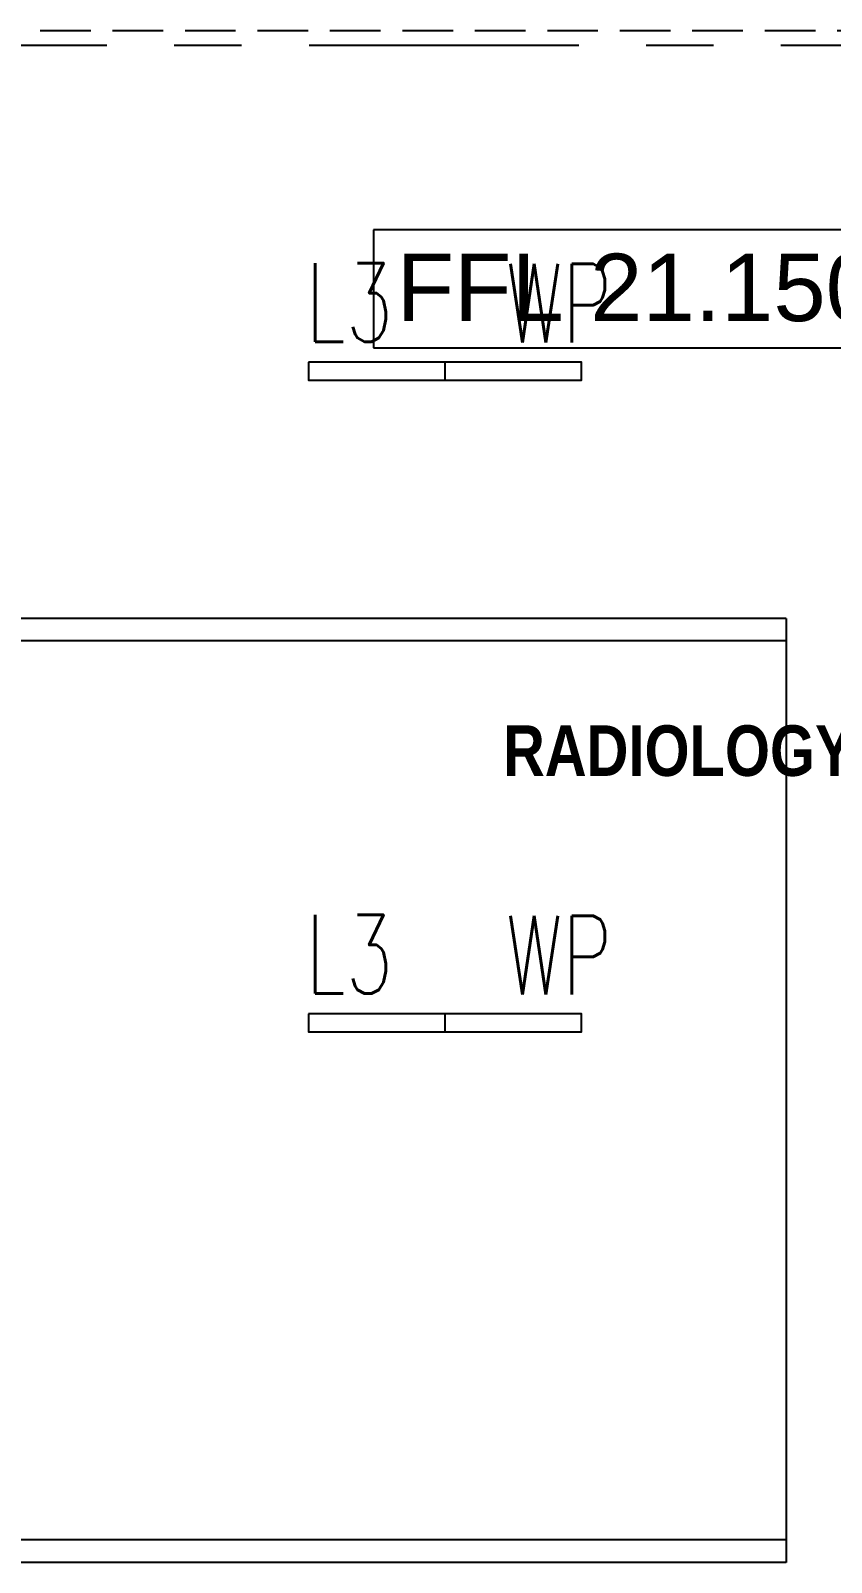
# Model space of a CAD drawing. Header units: millimetres. Extents: x -92759 to 184353, y -15225 to 86714.
# Drawn here: x -67845 to -64282, y 72591 to 79406 of the extents above; entities that cross this region are included whole.
import ezdxf

# ---------------------------------------------------------------- set-up
doc = ezdxf.new("R2010")
doc.units = ezdxf.units.MM
doc.linetypes.add('IDA - Grid Line', pattern=[2100, 1200, -300, 300, -300])
doc.linetypes.add('IDA - Hidden 065', pattern=[322.5, 225, -97.5])
for name, color, linetype in [('0-1', 9, 'Continuous'), ('A-_ANOT----_D', 8, 'Continuous'), ('A-_ROOMNAME_A', 8, 'Continuous'), ('C-_CPRK----_E', 8, 'Continuous'), ('E-legend', 1, 'Continuous'), ('E-LIGHT----E', 1, 'Continuous')]:
    doc.layers.add(name, color=color, linetype=linetype)
for name, color, linetype, true_color in [('A-_DETA----_E-7', 7, 'IDA - Hidden 065', 0x969696), ('C-_CPRK----_E-1', 9, 'Continuous', 0x808080), ('S-_ANOTGRID_E-1', 9, 'IDA - Grid Line', 0x808080)]:
    doc.layers.add(name, color=color, linetype=linetype, true_color=true_color)
doc.styles.add('Arial Narrow_B_1', font='ARIALNB.TTF', dxfattribs={"height": 300})
doc.styles.add('Arial_2', font='arial.ttf', dxfattribs={"height": 300})
doc.styles.add('Simplex', font='simplex_.ttf', dxfattribs={"width": 0.7, "height": 450})

# ---------------------------------------------------------------- blocks, each defined once
blk = doc.blocks.new('Standard Space - Ambulance Parking - 4100 x 9000mm-9360632-BLK8_RHH_1ST STOREY PLAN')
at = {"layer": 'C-_CPRK----_E'}
for p, q in [((-50, 0), (-50, 9050)), ((4150, 0), (4150, 9050)), ((50, 0), (50, 8950)), ((4050, 0), (4050, 8950)), ((50, 0), (-50, 0)), ((4150, 0), (4050, 0))]:
    blk.add_line(p, q, dxfattribs=at)
at = {"layer": 'C-_CPRK----_E-1'}
blk.add_line((4050, 0), (50, 0), dxfattribs=at)
blk = doc.blocks.new('Spot Elevations - 16L x 3_5H - SFL-7417601-BLK8_RHH_1ST STOREY PLAN')
at = {"layer": 'A-_ANOT----_D'}
for p, q in [((16, 3.5), (0, 3.5)), ((0, 3.5), (0, 0)), ((16, 0), (16, 3.5)), ((0, 0), (16, 0))]:
    blk.add_line(p, q, dxfattribs=at)
blk = doc.blocks.new('A$Cb2bf8f38')
at = {"layer": 'A-_DETA----_E-7'}
blk.add_line((-30675, 46865), (-18575, 46865), dxfattribs=at)
at = {"layer": 'S-_ANOTGRID_E-1'}
blk.add_line((-38373.1, 46800), (13584.7, 46800), dxfattribs=at)
at = {"layer": 'A-_ANOT----_D', "xscale": 149.9999999999999, "yscale": 149.9999999999999, "zscale": 149.9999999999999}
blk.add_blockref('Spot Elevations - 16L x 3_5H - SFL-7417601-BLK8_RHH_1ST STOREY PLAN', (-23385.6, 45454), dxfattribs=at)
at = {"layer": 'C-_CPRK----_E-1', "rotation": 89.9999999999999}
blk.add_blockref('Standard Space - Ambulance Parking - 4100 x 9000mm-9360632-BLK8_RHH_1ST STOREY PLAN', (-21550, 40100), dxfattribs=at)
at = {"layer": 'A-_ANOT----_D', "insert": (-23283.8, 45872.6), "char_height": 300, "width": 2563.601, "attachment_point": 1, "line_spacing_factor": 0.941778, "style": 'Arial_2'}
blk.add_mtext('FFL 21.150', dxfattribs=at)
at = {"layer": 'A-_ROOMNAME_A', "insert": (-22810, 43774.2), "char_height": 225, "width": 4966.454, "attachment_point": 1, "style": 'Arial Narrow_B_1'}
blk.add_mtext('RADIOLOGY (CHANGING ROOM)', dxfattribs=at)
blk = doc.blocks.new('L3WP')
at = {"layer": 'E-LIGHT----E'}
blk.add_line((0, 40), (0, -40), dxfattribs=at)
blk.add_lwpolyline([(-607.5, 40), (-607.5, -40), (607.5, -40), (607.5, 40)], close=True, dxfattribs=at)
at = {"layer": 'E-legend', "lineweight": 18, "style": 'Simplex', "width": 0.7}
for s, p in [('L3', (-619.9, 130.8)), ('WP', (271.5, 126.9))]:
    blk.add_text(s, height=350, dxfattribs=at).set_placement(p)
blk = doc.blocks.new('EL_B8_L1_R4')
at = {"layer": 'E-LIGHT----E'}
for p in [(-12275.8, 4791.7), (-12275.8, 1891.7)]:
    blk.add_blockref('L3WP', p, dxfattribs=at)

msp = doc.modelspace()

# ---------------------------------------------------------------- block references
at = {"layer": '0-1'}
msp.add_blockref('A$Cb2bf8f38', (-42933, 32541.2), dxfattribs=at)

# ---------------------------------------------------------------- next in the draw order: block references
at = {"color": 0}
msp.add_blockref('EL_B8_L1_R4', (-53725.9, 73099.6), dxfattribs=at)

doc.saveas('drawing.dxf')
